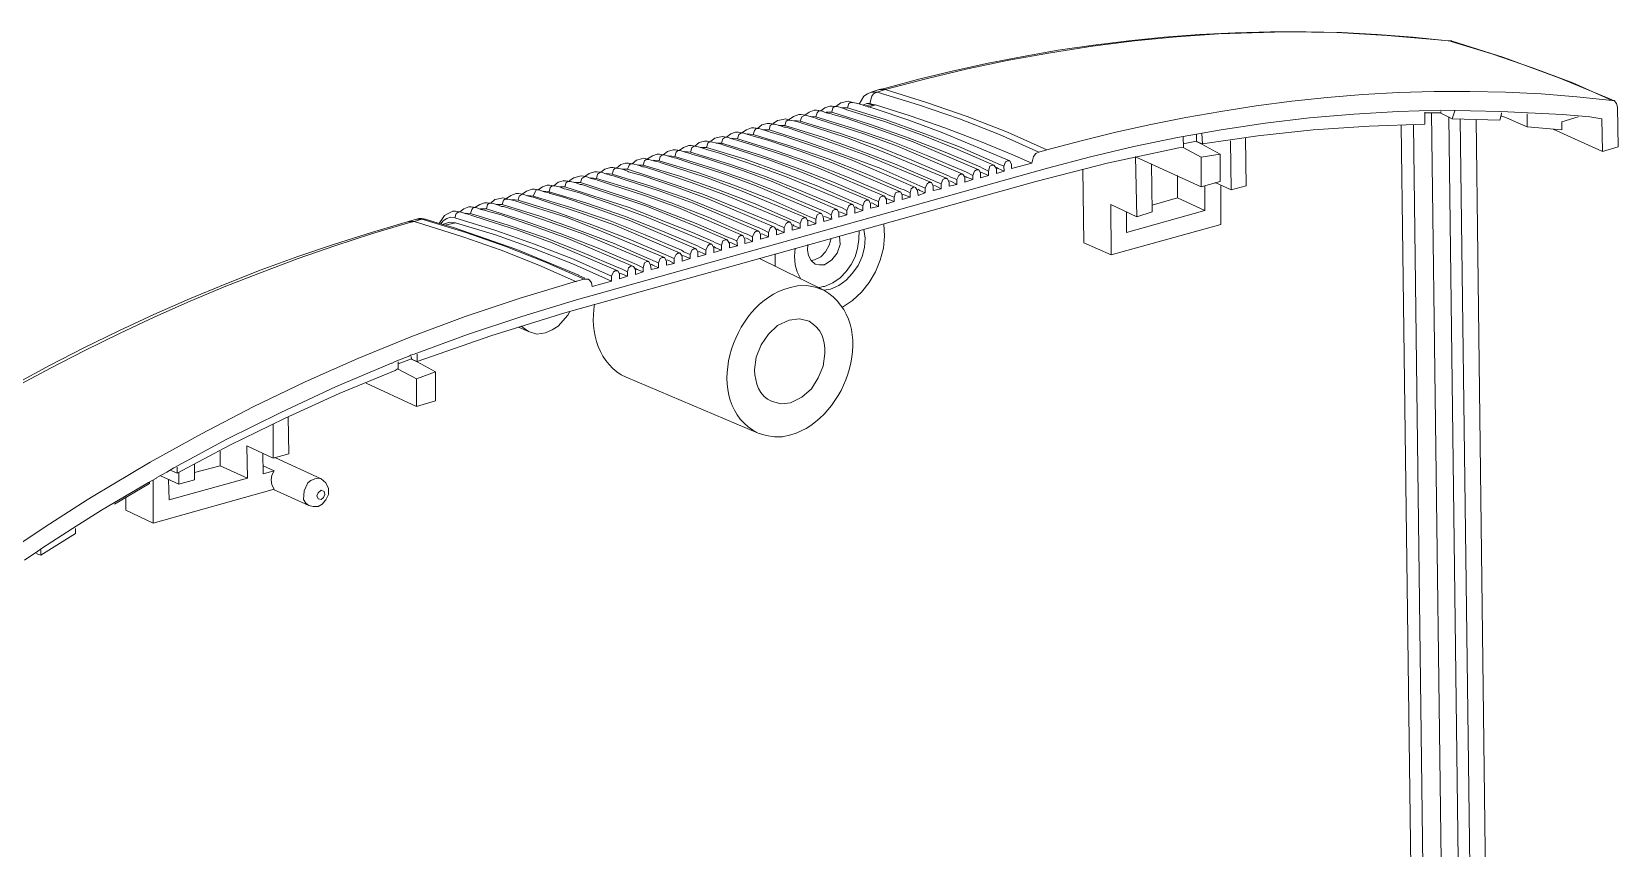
# Model space of a CAD drawing. Header units: millimetres. Extents: x 0 to 204, y 0 to 288.
# Drawn here: x 34.2 to 89.5, y 116.9 to 145.3 of the extents above; entities that cross this region are included whole.
import ezdxf

# ---------------------------------------------------------------- set-up
doc = ezdxf.new("R2010")
doc.units = ezdxf.units.MM

msp = doc.modelspace()

# ---------------------------------------------------------------- linework, layer by layer
at = {"color": 0, "lineweight": 0}
for points in [[(63.923333, 143.340667), (65.118578, 143.659674), (66.321384, 143.952257), (67.53102, 144.217912), (68.746754, 144.456133), (69.967853, 144.666419), (71.193587, 144.848265), (72.423224, 145.001166), (73.656031, 145.12462), (74.891278, 145.218122), (76.128232, 145.281168), (77.366161, 145.313256), (78.604335, 145.31388), (79.842021, 145.282537), (81.078487, 145.218723), (82.313002, 145.121934), (83.544833, 144.991667)], [(77.893333, 145.309167), (75.565, 145.245667)], [(79.671333, 145.288), (77.893333, 145.309167)], [(63.9445, 143.298333), (65.370989, 143.677994), (66.806862, 144.018529), (68.251152, 144.320038), (69.702892, 144.582621), (71.161114, 144.806376), (72.624851, 144.991402), (74.093135, 145.137799), (75.565, 145.245667)], [(83.185, 145.034), (81.428167, 145.182167), (79.671333, 145.288)], [(83.544833, 144.991667), (83.185, 145.034)], [(83.544833, 144.991667), (83.587167, 144.991667)], [(83.544833, 144.991667), (83.650667, 144.991667), (83.587167, 144.991667)], [(83.544833, 144.991667), (83.608333, 144.991667)], [(83.608333, 144.991667), (83.650667, 144.9705), (85.068833, 144.547167), (86.487, 144.060333), (87.884, 143.531167), (89.259833, 142.917333)], [(83.650667, 144.991667), (83.671833, 144.991667)], [(89.259833, 142.9385), (87.4395, 143.7005), (85.492167, 144.420167), (83.650667, 144.991667)], [(63.034333, 142.790333), (63.203667, 143.0655), (63.330667, 143.150167), (63.457667, 143.213667)], [(63.415333, 142.8115), (63.478833, 143.0655), (63.542333, 143.150167), (63.669333, 143.213667)], [(63.457667, 143.213667), (63.732833, 143.298333)], [(63.669333, 143.213667), (63.457667, 143.213667)], [(63.669333, 143.213667), (63.9445, 143.298333)], [(63.669333, 143.213667), (65.108667, 142.769167), (66.526833, 142.282333), (67.923833, 141.732), (69.299667, 141.118167)], [(63.923333, 143.340667), (63.732833, 143.298333)], [(63.732833, 143.298333), (63.9445, 143.298333)], [(63.9445, 143.298333), (65.383833, 142.853833), (66.802, 142.367), (68.199, 141.816667), (69.574833, 141.202833)], [(69.574833, 141.202833), (70.772334, 141.520593), (71.978015, 141.81423), (73.191061, 142.082895), (74.410656, 142.325742), (75.635985, 142.541921), (76.866233, 142.730585), (78.100584, 142.890886), (79.338223, 143.021976), (80.578334, 143.123007), (81.820101, 143.19313), (83.06271, 143.231499), (84.305345, 143.237264), (85.54719, 143.209578), (86.78743, 143.147593), (88.02525, 143.050461), (89.259833, 142.917333)], [(61.722, 142.5575), (61.552667, 142.578667), (61.468, 142.578667), (61.298667, 142.515167), (61.1505, 142.409333)], [(61.5315, 142.345833), (61.573833, 142.494), (61.637333, 142.5575), (61.722, 142.5575)], [(62.272333, 142.705667), (62.103, 142.726833), (62.018333, 142.726833), (61.849, 142.663333), (61.700833, 142.5575)], [(62.060667, 142.451667), (61.891333, 142.494), (61.722, 142.5575)], [(62.081833, 142.515167), (62.124167, 142.663333), (62.187667, 142.705667), (62.272333, 142.705667)], [(62.822667, 142.853833), (62.653333, 142.896167), (62.399333, 142.832667), (62.23, 142.705667)], [(62.441667, 142.663333), (62.272333, 142.705667)], [(62.632167, 142.663333), (62.4205, 142.663333)], [(62.611, 142.599833), (62.441667, 142.663333)], [(67.733333, 140.673667), (66.47562, 141.214194), (65.204843, 141.724724), (63.917727, 142.191267), (62.611, 142.599833)], [(62.632167, 142.663333), (62.6745, 142.8115), (62.738, 142.853833), (62.822667, 142.853833)], [(67.775667, 140.758333), (66.526833, 141.308667), (65.235667, 141.7955), (63.9445, 142.261167), (62.632167, 142.663333)], [(62.992, 142.8115), (62.822667, 142.853833)], [(63.5635, 142.642167), (62.992, 142.8115)], [(63.203667, 142.769167), (63.1825, 142.748)], [(63.415333, 142.8115), (63.3095, 142.8115), (63.203667, 142.769167)], [(63.394167, 142.769167), (63.246, 142.726833)], [(63.605833, 142.769167), (63.351833, 142.6845)], [(63.394167, 142.769167), (63.5635, 142.769167)], [(63.5635, 142.769167), (63.415333, 142.8115)], [(63.605833, 142.769167), (63.5635, 142.769167)], [(68.283667, 140.821833), (65.955333, 141.7955), (64.77, 142.24), (63.5635, 142.642167)], [(63.605833, 142.769167), (64.812333, 142.388167), (66.018833, 141.964833), (67.204167, 141.520333), (68.3895, 141.0335)], [(81.809167, 142.536333), (80.26196, 142.447872), (78.718519, 142.311305), (77.179899, 142.128172), (75.647153, 141.90001), (74.121336, 141.628358), (72.603502, 141.314752), (71.094705, 140.960731), (69.596, 140.567833)], [(83.269667, 142.578667), (81.809167, 142.536333)], [(85.386333, 142.536333), (83.269667, 142.578667)], [(83.290833, 142.472833), (83.290833, 142.536333)], [(83.693, 142.282333), (83.777667, 142.5575)], [(87.524167, 142.4305), (85.386333, 142.536333)], [(89.323333, 142.917333), (89.259833, 142.917333)], [(89.450333, 142.6845), (89.408, 142.8115), (89.323333, 142.917333)], [(89.4715, 141.308667), (89.450333, 142.6845)], [(60.092167, 142.091833), (59.922833, 142.113), (59.838167, 142.113), (59.647667, 142.070667), (59.4995, 141.943667)], [(59.901667, 141.901333), (59.944, 142.0495), (60.0075, 142.091833), (60.092167, 142.091833)], [(60.621333, 142.24), (60.473167, 142.282333), (60.3885, 142.261167), (60.198, 142.218833), (60.049833, 142.113)], [(60.2615, 142.0495), (60.092167, 142.091833)], [(60.452, 142.0495), (60.240333, 142.0495)], [(60.430833, 141.986), (60.2615, 142.0495)], [(60.494333, 141.986), (60.430833, 141.986)], [(60.452, 142.0495), (60.494333, 142.197667), (60.557833, 142.24), (60.621333, 142.24)], [(65.5955, 140.1445), (64.3255, 140.694833), (63.0555, 141.181667), (61.764333, 141.647333), (60.452, 142.0495)], [(60.938833, 141.837833), (60.494333, 141.986)], [(61.171667, 142.409333), (61.0235, 142.4305), (60.938833, 142.4305), (60.748333, 142.367), (60.600167, 142.261167)], [(60.811833, 142.197667), (60.621333, 142.24)], [(60.981167, 142.197667), (60.790667, 142.218833)], [(60.981167, 142.155333), (60.811833, 142.197667)], [(60.981167, 142.197667), (61.044667, 142.345833), (61.108167, 142.388167), (61.171667, 142.409333)], [(66.145833, 140.292667), (64.875833, 140.843), (63.605833, 141.351), (62.314667, 141.7955), (60.981167, 142.197667)], [(61.044667, 142.134167), (60.981167, 142.155333)], [(61.489167, 141.986), (61.044667, 142.134167)], [(61.362167, 142.345833), (61.171667, 142.409333)], [(61.5315, 142.345833), (61.341, 142.367)], [(61.5315, 142.3035), (61.362167, 142.345833)], [(66.1035, 140.208), (63.8175, 141.1605), (62.653333, 141.605), (61.489167, 141.986)], [(66.696167, 140.462), (65.426167, 140.991167), (64.156167, 141.499167), (62.843833, 141.943667), (61.5315, 142.345833)], [(61.573833, 142.282333), (61.5315, 142.3035)], [(62.0395, 142.134167), (61.573833, 142.282333)], [(62.081833, 142.515167), (61.891333, 142.515167)], [(66.653833, 140.356167), (64.367833, 141.329833), (63.203667, 141.753167), (62.0395, 142.134167)], [(62.124167, 142.4305), (62.060667, 142.451667)], [(67.2465, 140.610167), (65.9765, 141.139333), (64.685333, 141.647333), (63.394167, 142.091833), (62.081833, 142.515167)], [(62.589833, 142.3035), (62.124167, 142.4305)], [(67.204167, 140.504333), (64.918167, 141.478), (63.754, 141.901333), (62.589833, 142.3035)], [(82.7405, 142.091833), (80.793167, 142.028333), (78.845833, 141.901333), (76.919667, 141.689667), (74.9935, 141.4145)], [(82.3595, 107.293833), (81.915, 142.0495)], [(82.782833, 107.039833), (82.338333, 142.070667)], [(82.7405, 142.515167), (82.7405, 142.091833)], [(83.290833, 142.494), (82.7405, 142.494)], [(82.973333, 142.494), (83.417833, 107.463167)], [(83.290833, 142.472833), (83.693, 142.282333)], [(84.0105, 107.230333), (83.566, 142.345833)], [(85.344, 142.24), (83.693, 142.282333)], [(83.968167, 142.282333), (84.412667, 108.161667)], [(84.5185, 142.261167), (84.941833, 108.331)], [(85.4075, 142.494), (85.4075, 142.451667), (85.344, 142.24)], [(86.2965, 142.007167), (85.894333, 142.1765), (85.555667, 142.324667), (85.386333, 142.388167)], [(86.2965, 142.007167), (86.2965, 142.451667)], [(87.503, 141.901333), (86.2965, 142.007167)], [(88.0745, 142.345833), (87.503, 142.1765)], [(87.503, 142.1765), (87.503, 141.901333)], [(88.476667, 142.345833), (87.524167, 142.4305)], [(88.9, 142.282333), (88.476667, 142.345833)], [(88.9, 142.282333), (88.921167, 141.139333)], [(57.890833, 141.478), (57.742667, 141.499167), (57.658, 141.499167), (57.4675, 141.456833), (57.319333, 141.329833)], [(57.7215, 141.2875), (57.763833, 141.435667), (57.827333, 141.478), (57.890833, 141.478)], [(58.441167, 141.647333), (58.271833, 141.6685), (58.017833, 141.605), (57.869667, 141.499167)], [(58.081333, 141.435667), (57.890833, 141.478)], [(58.250667, 141.435667), (58.060167, 141.435667)], [(58.250667, 141.393333), (58.081333, 141.435667)], [(58.250667, 141.435667), (58.293, 141.583833), (58.3565, 141.626167), (58.441167, 141.647333)], [(63.415333, 139.530667), (62.145333, 140.081), (60.875333, 140.567833), (59.563, 141.0335), (58.250667, 141.435667)], [(58.9915, 141.7955), (58.822167, 141.816667), (58.7375, 141.816667), (58.568167, 141.753167), (58.42, 141.647333)], [(58.6105, 141.583833), (58.441167, 141.647333)], [(58.801, 141.583833), (58.6105, 141.605)], [(58.779833, 141.5415), (58.6105, 141.583833)], [(58.843333, 141.520333), (58.779833, 141.5415)], [(58.801, 141.583833), (58.843333, 141.732), (58.906833, 141.774333), (58.9915, 141.7955)], [(63.965667, 139.678833), (62.695667, 140.229167), (61.4045, 140.737167), (60.113333, 141.181667), (58.801, 141.583833)], [(59.309, 141.372167), (58.843333, 141.520333)], [(59.541833, 141.943667), (59.3725, 141.964833), (59.287833, 141.964833), (59.1185, 141.901333), (58.949167, 141.7955)], [(59.160833, 141.732), (58.9915, 141.7955)], [(59.351333, 141.732), (59.139667, 141.753167)], [(59.330167, 141.689667), (59.160833, 141.732)], [(59.393667, 141.6685), (59.330167, 141.689667)], [(59.351333, 141.732), (59.393667, 141.880167), (59.457167, 141.943667), (59.541833, 141.943667)], [(64.494833, 139.848167), (63.246, 140.377333), (61.954833, 140.885333), (60.663667, 141.329833), (59.351333, 141.732)], [(59.859333, 141.5415), (59.393667, 141.6685)], [(59.711167, 141.901333), (59.541833, 141.943667)], [(59.901667, 141.901333), (59.69, 141.901333)], [(59.8805, 141.837833), (59.711167, 141.901333)], [(64.473667, 139.742333), (62.187667, 140.716), (61.0235, 141.139333), (59.859333, 141.5415)], [(59.944, 141.816667), (59.8805, 141.837833)], [(65.045167, 139.996333), (63.796333, 140.546667), (62.505167, 141.0335), (61.214, 141.478), (59.901667, 141.901333)], [(60.3885, 141.689667), (59.944, 141.816667)], [(65.002833, 139.8905), (62.738, 140.864167), (61.573833, 141.2875), (60.3885, 141.689667)], [(65.553167, 140.059833), (63.267167, 141.012333), (62.124167, 141.435667), (60.938833, 141.837833)], [(74.316167, 141.6685), (74.337333, 141.2875)], [(74.781833, 141.499167), (74.316167, 141.4145)], [(74.781833, 141.499167), (74.781833, 141.732)], [(74.803, 141.478), (74.781833, 141.499167)], [(74.9935, 141.4145), (74.803, 141.478)], [(75.607333, 141.054667), (74.972333, 141.393333), (74.803, 141.478)], [(74.9935, 141.4145), (74.972333, 141.774333)], [(75.967167, 141.520333), (75.988333, 139.805833)], [(76.5175, 139.954), (76.496333, 141.605)], [(88.921167, 141.139333), (87.206667, 141.9225)], [(55.456667, 140.885333), (55.287333, 140.843)], [(55.710667, 140.864167), (55.541333, 140.9065), (55.456667, 140.885333)], [(56.261, 141.0335), (56.091667, 141.054667), (56.007, 141.054667), (55.837667, 140.991167), (55.668333, 140.885333)], [(56.0705, 140.821833), (56.112833, 140.97), (56.176333, 141.012333), (56.261, 141.0335)], [(56.811333, 141.181667), (56.642, 141.202833), (56.557333, 141.202833), (56.366833, 141.139333), (56.218667, 141.0335)], [(56.430333, 140.97), (56.261, 141.0335)], [(56.620833, 140.97), (56.409167, 140.991167)], [(56.599667, 140.927667), (56.430333, 140.97)], [(56.663167, 140.9065), (56.599667, 140.927667)], [(56.620833, 140.97), (56.663167, 141.118167), (56.726667, 141.181667), (56.811333, 141.181667)], [(61.764333, 139.086167), (60.5155, 139.615333), (59.224333, 140.123333), (57.933167, 140.567833), (56.620833, 140.97)], [(57.107667, 140.758333), (56.663167, 140.9065)], [(57.3405, 141.329833), (57.192333, 141.351), (57.107667, 141.351), (56.917167, 141.2875), (56.769, 141.181667)], [(56.980667, 141.118167), (56.811333, 141.181667)], [(57.171167, 141.118167), (56.9595, 141.139333)], [(57.15, 141.075833), (56.980667, 141.118167)], [(57.2135, 141.054667), (57.15, 141.075833)], [(57.171167, 141.118167), (57.2135, 141.266333), (57.277, 141.329833), (57.3405, 141.329833)], [(62.314667, 139.234333), (61.044667, 139.7635), (59.774667, 140.2715), (58.4835, 140.716), (57.171167, 141.118167)], [(57.658, 140.927667), (57.2135, 141.054667)], [(57.531, 141.2875), (57.3405, 141.329833)], [(57.7215, 141.2875), (57.509833, 141.2875)], [(57.700333, 141.224), (57.531, 141.2875)], [(62.272333, 139.1285), (60.0075, 140.102167), (58.843333, 140.5255), (57.658, 140.927667)], [(57.763833, 141.202833), (57.700333, 141.224)], [(62.865, 139.3825), (61.595, 139.932833), (60.325, 140.419667), (59.033833, 140.885333), (57.7215, 141.2875)], [(58.208333, 141.075833), (57.763833, 141.202833)], [(62.822667, 139.297833), (60.536667, 140.250333), (59.393667, 140.673667), (58.208333, 141.075833)], [(58.293, 141.372167), (58.250667, 141.393333)], [(58.758667, 141.224), (58.293, 141.372167)], [(63.373, 139.446), (61.087, 140.3985), (59.922833, 140.843), (58.758667, 141.224)], [(63.923333, 139.594167), (61.637333, 140.567833), (60.473167, 140.991167), (59.309, 141.372167)], [(69.045667, 140.737167), (68.3895, 141.0335)], [(69.299667, 141.118167), (69.193833, 141.075833), (69.109167, 140.97), (69.045667, 140.737167)], [(74.168, 141.266333), (71.670333, 140.737167), (69.193833, 140.102167)], [(69.299667, 141.118167), (69.574833, 141.202833)], [(72.665167, 140.97), (72.7075, 138.8745)], [(72.686333, 140.948833), (74.951167, 139.911667)], [(74.337333, 141.2875), (74.168, 141.266333)], [(74.316167, 141.2875), (74.951167, 140.948833)], [(75.607333, 141.054667), (74.951167, 140.948833)], [(74.951167, 140.948833), (74.951167, 139.911667)], [(75.607333, 140.102167), (75.607333, 141.054667)], [(89.4715, 141.308667), (88.921167, 141.139333)], [(53.191833, 135.974667), (69.596, 140.567833)], [(54.059667, 140.419667), (53.9115, 140.440833), (53.826833, 140.440833), (53.636333, 140.377333), (53.488167, 140.2715)], [(53.890333, 140.208), (53.932667, 140.356167), (53.996167, 140.3985), (54.059667, 140.419667)], [(54.61, 140.567833), (54.461833, 140.589), (54.377167, 140.589), (54.186667, 140.5255), (54.0385, 140.419667)], [(54.250167, 140.356167), (54.059667, 140.419667)], [(54.440667, 140.356167), (54.229, 140.377333)], [(54.4195, 140.313833), (54.250167, 140.356167)], [(54.440667, 140.356167), (54.483, 140.504333), (54.5465, 140.567833), (54.61, 140.567833)], [(59.584167, 138.472333), (58.314167, 139.0015), (57.044167, 139.5095), (55.753, 139.954), (54.440667, 140.356167)], [(55.160333, 140.716), (55.012167, 140.737167), (54.906333, 140.737167), (54.737, 140.694833), (54.588833, 140.567833)], [(54.8005, 140.5255), (54.61, 140.567833)], [(54.969833, 140.5255), (54.779333, 140.5255)], [(54.969833, 140.462), (54.8005, 140.5255)], [(54.969833, 140.5255), (55.033333, 140.673667), (55.075667, 140.716), (55.160333, 140.716)], [(60.1345, 138.6205), (58.8645, 139.149667), (57.5945, 139.657667), (56.282167, 140.102167), (54.969833, 140.5255)], [(55.012167, 140.440833), (54.969833, 140.462)], [(55.477833, 140.313833), (55.012167, 140.440833)], [(55.287333, 140.843), (55.139167, 140.716)], [(55.350833, 140.673667), (55.160333, 140.716)], [(55.520167, 140.673667), (55.329667, 140.673667)], [(55.499, 140.610167), (55.350833, 140.673667)], [(55.5625, 140.610167), (55.499, 140.610167)], [(55.520167, 140.673667), (55.5625, 140.821833), (55.626, 140.864167), (55.710667, 140.864167)], [(60.684833, 138.768667), (59.414833, 139.319), (58.144833, 139.805833), (56.8325, 140.2715), (55.520167, 140.673667)], [(56.028167, 140.462), (55.5625, 140.610167)], [(55.88, 140.821833), (55.710667, 140.864167)], [(56.0705, 140.821833), (55.88, 140.843)], [(56.049333, 140.7795), (55.88, 140.821833)], [(60.6425, 138.684), (58.3565, 139.6365), (57.192333, 140.059833), (56.028167, 140.462)], [(56.112833, 140.758333), (56.049333, 140.7795)], [(61.214, 138.916833), (59.965167, 139.467167), (58.674, 139.975167), (57.382833, 140.419667), (56.0705, 140.821833)], [(56.5785, 140.610167), (56.112833, 140.758333)], [(61.192833, 138.832167), (58.906833, 139.784667), (57.742667, 140.229167), (56.5785, 140.610167)], [(61.722, 138.980333), (59.457167, 139.954), (58.293, 140.377333), (57.107667, 140.758333)], [(66.653833, 140.356167), (66.569167, 140.356167), (66.505667, 140.313833), (66.442167, 140.165667)], [(66.717333, 140.250333), (66.653833, 140.356167)], [(66.780833, 140.419667), (66.696167, 140.462)], [(66.9925, 140.313833), (66.780833, 140.419667)], [(67.204167, 140.504333), (67.1195, 140.504333), (67.056, 140.462), (66.9925, 140.313833)], [(67.267667, 140.3985), (67.204167, 140.504333)], [(67.331167, 140.567833), (67.2465, 140.610167)], [(67.331167, 140.3985), (67.267667, 140.419667)], [(67.267667, 140.3985), (67.267667, 140.229167)], [(67.542833, 140.462), (67.331167, 140.567833)], [(67.542833, 140.313833), (67.331167, 140.3985)], [(67.733333, 140.673667), (67.669833, 140.673667), (67.585167, 140.631333), (67.542833, 140.462)], [(67.542833, 140.462), (67.542833, 140.313833)], [(67.818, 140.546667), (67.733333, 140.673667)], [(67.8815, 140.716), (67.775667, 140.758333)], [(67.8815, 140.546667), (67.818, 140.589)], [(67.818, 140.546667), (67.818, 140.377333)], [(68.093167, 140.462), (67.818, 140.377333)], [(68.072, 140.631333), (67.8815, 140.716)], [(68.093167, 140.462), (67.8815, 140.546667)], [(68.283667, 140.821833), (68.199, 140.821833), (68.1355, 140.7795), (68.072, 140.631333)], [(68.072, 140.631333), (68.093167, 140.462)], [(68.347167, 140.694833), (68.283667, 140.821833)], [(69.045667, 140.737167), (68.347167, 140.546667)], [(68.347167, 140.694833), (68.347167, 140.546667)], [(70.823667, 140.5255), (70.866, 137.964333)], [(73.236667, 139.043833), (73.2155, 140.716)], [(51.8795, 139.805833), (51.731333, 139.827), (51.646667, 139.827), (51.456167, 139.7635), (51.308, 139.657667)], [(51.689, 139.594167), (51.7525, 139.742333), (51.794833, 139.805833), (51.8795, 139.805833)], [(52.429833, 139.954), (52.2605, 139.975167), (52.175833, 139.975167), (52.0065, 139.911667), (51.858333, 139.805833)], [(52.07, 139.742333), (51.8795, 139.805833)], [(52.239333, 139.742333), (52.281667, 139.8905), (52.345167, 139.954), (52.429833, 139.954)], [(52.980167, 140.102167), (52.810833, 140.123333), (52.726167, 140.123333), (52.556833, 140.081), (52.408667, 139.954)], [(52.599167, 139.911667), (52.429833, 139.954)], [(52.7685, 139.848167), (52.599167, 139.911667)], [(52.789667, 139.911667), (52.599167, 139.911667)], [(52.832, 139.827), (52.7685, 139.848167)], [(69.193833, 140.102167), (52.789667, 135.530167)], [(52.789667, 139.911667), (52.832, 140.059833), (52.8955, 140.102167), (52.980167, 140.102167)], [(57.234667, 138.324167), (55.033333, 139.192), (52.789667, 139.911667)], [(53.297667, 139.7), (52.832, 139.827)], [(53.5305, 140.2715), (53.361167, 140.292667), (53.107167, 140.229167), (52.937833, 140.123333)], [(53.1495, 140.059833), (52.980167, 140.102167)], [(53.34, 140.059833), (53.128333, 140.059833)], [(53.318833, 139.996333), (53.1495, 140.059833)], [(53.382333, 139.996333), (53.318833, 139.996333)], [(53.34, 140.059833), (53.382333, 140.208), (53.445833, 140.250333), (53.5305, 140.2715)], [(57.361667, 138.641667), (55.372, 139.403667), (53.34, 140.059833)], [(53.826833, 139.848167), (53.382333, 139.996333)], [(53.699833, 140.208), (53.5305, 140.2715)], [(53.890333, 140.208), (53.678667, 140.229167)], [(53.869167, 140.165667), (53.699833, 140.208)], [(57.319333, 138.557), (55.604833, 139.2555), (53.826833, 139.848167)], [(53.932667, 140.1445), (53.869167, 140.165667)], [(59.033833, 138.303), (57.785, 138.853333), (56.493833, 139.361333), (55.202667, 139.805833), (53.890333, 140.208)], [(54.377167, 139.996333), (53.932667, 140.1445)], [(58.9915, 138.218333), (56.726667, 139.192), (55.5625, 139.615333), (54.377167, 139.996333)], [(54.483, 140.292667), (54.4195, 140.313833)], [(54.9275, 140.1445), (54.483, 140.292667)], [(59.541833, 138.3665), (57.255833, 139.340167), (56.112833, 139.7635), (54.9275, 140.1445)], [(60.092167, 138.514667), (57.806167, 139.488333), (56.642, 139.911667), (55.477833, 140.313833)], [(64.600667, 139.805833), (64.494833, 139.848167)], [(64.812333, 139.7), (64.600667, 139.805833)], [(65.002833, 139.8905), (64.939333, 139.911667), (64.854667, 139.848167), (64.812333, 139.7)], [(65.066333, 139.784667), (65.002833, 139.8905)], [(65.151, 139.954), (65.045167, 139.996333)], [(65.066333, 139.784667), (65.0875, 139.615333)], [(65.151, 139.784667), (65.0875, 139.827)], [(65.3415, 139.869333), (65.151, 139.954)], [(65.3415, 139.7), (65.151, 139.784667)], [(65.553167, 140.059833), (65.4685, 140.059833), (65.405, 140.0175), (65.3415, 139.869333)], [(65.3415, 139.869333), (65.3415, 139.7)], [(65.616667, 139.932833), (65.553167, 140.059833)], [(65.701333, 140.102167), (65.5955, 140.1445)], [(65.616667, 139.932833), (65.616667, 139.784667)], [(65.891833, 139.848167), (65.616667, 139.784667)], [(65.701333, 139.954), (65.637833, 139.975167)], [(65.891833, 140.0175), (65.701333, 140.102167)], [(65.891833, 139.848167), (65.701333, 139.954)], [(66.1035, 140.208), (66.018833, 140.208), (65.955333, 140.165667), (65.891833, 140.0175)], [(65.891833, 140.0175), (65.891833, 139.848167)], [(66.167, 140.081), (66.1035, 140.208)], [(66.2305, 140.250333), (66.145833, 140.292667)], [(66.167, 140.081), (66.167, 139.932833)], [(66.442167, 139.996333), (66.167, 139.932833)], [(66.251667, 140.102167), (66.188167, 140.123333)], [(66.442167, 140.165667), (66.2305, 140.250333)], [(66.442167, 139.996333), (66.251667, 140.102167)], [(66.442167, 140.165667), (66.442167, 139.996333)], [(66.717333, 140.250333), (66.717333, 140.081)], [(66.9925, 140.165667), (66.717333, 140.081)], [(66.780833, 140.250333), (66.7385, 140.2715)], [(66.9925, 140.165667), (66.780833, 140.250333)], [(66.9925, 140.313833), (66.9925, 140.165667)], [(67.542833, 140.313833), (67.267667, 140.229167)], [(74.125667, 140.313833), (74.125667, 139.530667)], [(74.951167, 139.911667), (75.607333, 140.102167)], [(75.078167, 139.086167), (75.078167, 139.954)], [(75.988333, 139.805833), (75.438, 140.059833)], [(75.6285, 138.599333), (75.6285, 139.954)], [(76.5175, 139.954), (75.988333, 139.805833)], [(50.249667, 139.340167), (50.080333, 139.361333), (49.995667, 139.361333), (49.826333, 139.297833), (49.657, 139.192)], [(50.059167, 139.149667), (50.1015, 139.297833), (50.165, 139.340167), (50.249667, 139.340167)], [(50.8, 139.488333), (50.630667, 139.530667), (50.546, 139.5095), (50.3555, 139.467167), (50.207333, 139.340167)], [(50.419, 139.297833), (50.249667, 139.340167)], [(50.6095, 139.297833), (50.397833, 139.297833)], [(50.588333, 139.234333), (50.419, 139.297833)], [(50.651833, 139.234333), (50.588333, 139.234333)], [(50.6095, 139.297833), (50.651833, 139.446), (50.715333, 139.488333), (50.8, 139.488333)], [(55.753, 137.392833), (54.504167, 137.943167), (53.213, 138.43), (51.921833, 138.895667), (50.6095, 139.297833)], [(51.096333, 139.086167), (50.651833, 139.234333)], [(51.329167, 139.657667), (51.181, 139.678833), (51.096333, 139.678833), (50.905833, 139.615333), (50.757667, 139.5095)], [(50.969333, 139.446), (50.8, 139.488333)], [(51.159833, 139.446), (50.948167, 139.467167)], [(51.138667, 139.403667), (50.969333, 139.446)], [(51.202167, 139.3825), (51.138667, 139.403667)], [(51.159833, 139.446), (51.202167, 139.594167), (51.265667, 139.6365), (51.329167, 139.657667)], [(56.303333, 137.541), (55.033333, 138.091333), (53.763333, 138.578167), (52.472167, 139.043833), (51.159833, 139.446)], [(51.646667, 139.234333), (51.202167, 139.3825)], [(51.519667, 139.594167), (51.329167, 139.657667)], [(51.689, 139.594167), (51.4985, 139.615333)], [(51.689, 139.551833), (51.519667, 139.594167)], [(56.261, 137.456333), (53.975, 138.408833), (52.832, 138.853333), (51.646667, 139.234333)], [(56.853667, 137.710333), (55.583667, 138.2395), (54.313667, 138.7475), (53.001333, 139.192), (51.689, 139.594167)], [(51.7525, 139.530667), (51.689, 139.551833)], [(52.197, 139.3825), (51.7525, 139.530667)], [(52.239333, 139.742333), (52.048833, 139.7635)], [(52.239333, 139.7), (52.07, 139.742333)], [(56.811333, 137.6045), (54.525333, 138.578167), (53.361167, 139.0015), (52.197, 139.3825)], [(57.404, 137.8585), (56.134, 138.387667), (54.864, 138.895667), (53.551667, 139.340167), (52.239333, 139.742333)], [(52.281667, 139.678833), (52.239333, 139.7)], [(52.747333, 139.551833), (52.281667, 139.678833)], [(57.361667, 137.752667), (55.075667, 138.726333), (53.9115, 139.149667), (52.747333, 139.551833)], [(57.912, 137.922), (55.626, 138.8745), (54.461833, 139.297833), (53.297667, 139.7)], [(62.4205, 139.192), (62.314667, 139.234333)], [(62.822667, 139.297833), (62.738, 139.297833), (62.6745, 139.2555), (62.611, 139.086167)], [(62.886167, 139.170833), (62.822667, 139.297833)], [(62.970833, 139.340167), (62.865, 139.3825)], [(63.161333, 139.2555), (62.970833, 139.340167)], [(63.373, 139.446), (63.288333, 139.446), (63.224833, 139.403667), (63.161333, 139.2555)], [(63.161333, 139.2555), (63.161333, 139.086167)], [(63.4365, 139.319), (63.373, 139.446)], [(63.5, 139.488333), (63.415333, 139.530667)], [(63.4365, 139.319), (63.4365, 139.170833)], [(63.711667, 139.234333), (63.4365, 139.170833)], [(63.5, 139.340167), (63.457667, 139.361333)], [(63.711667, 139.403667), (63.5, 139.488333)], [(63.711667, 139.234333), (63.5, 139.340167)], [(63.923333, 139.594167), (63.838667, 139.594167), (63.775167, 139.551833), (63.711667, 139.403667)], [(63.711667, 139.403667), (63.711667, 139.234333)], [(63.986833, 139.467167), (63.923333, 139.594167)], [(64.050333, 139.6365), (63.965667, 139.678833)], [(64.050333, 139.488333), (63.986833, 139.5095)], [(63.986833, 139.467167), (63.986833, 139.319)], [(64.262, 139.403667), (63.986833, 139.319)], [(64.262, 139.551833), (64.050333, 139.6365)], [(64.262, 139.403667), (64.050333, 139.488333)], [(64.473667, 139.742333), (64.389, 139.742333), (64.304333, 139.7), (64.262, 139.551833)], [(64.262, 139.551833), (64.262, 139.403667)], [(64.537167, 139.6365), (64.473667, 139.742333)], [(64.600667, 139.6365), (64.537167, 139.657667)], [(64.537167, 139.6365), (64.537167, 139.467167)], [(64.812333, 139.551833), (64.537167, 139.467167)], [(64.812333, 139.551833), (64.600667, 139.6365)], [(64.812333, 139.7), (64.812333, 139.551833)], [(65.3415, 139.7), (65.0875, 139.615333)], [(72.7075, 138.8745), (71.797333, 139.297833)], [(71.8185, 137.541), (71.797333, 139.297833)], [(74.125667, 139.530667), (73.236667, 139.276667)], [(74.125667, 139.530667), (75.078167, 139.086167)], [(47.349833, 138.705167), (46.052551, 138.327559), (44.764792, 137.920549), (43.486846, 137.484821), (42.219, 137.021061), (40.961544, 136.529953), (39.714764, 136.012184), (38.478951, 135.468438), (37.254392, 134.8994), (36.041375, 134.305756), (34.840189, 133.688191), (33.651122, 133.047391), (32.474462, 132.384039), (31.310499, 131.698823), (30.159519, 130.992426), (29.021813, 130.265535), (27.897667, 129.518833)], [(47.349833, 138.705167), (47.625, 138.789833)], [(47.540333, 138.705167), (47.349833, 138.662833)], [(47.349833, 138.705167), (47.540333, 138.705167)], [(47.540333, 138.705167), (47.8155, 138.789833)], [(47.879, 138.599333), (47.540333, 138.705167)], [(47.921333, 138.789833), (47.8155, 138.811), (47.709667, 138.811), (47.625, 138.789833), (47.646167, 138.789833)], [(47.646167, 138.789833), (47.8155, 138.789833)], [(47.921333, 138.7475), (47.8155, 138.789833)], [(47.921333, 138.789833), (47.8155, 138.789833)], [(47.921333, 138.789833), (47.9425, 138.789833)], [(48.344667, 138.662833), (47.921333, 138.789833)], [(53.467, 136.694333), (52.112333, 137.287), (50.7365, 137.837333), (49.3395, 138.324167), (47.921333, 138.7475)], [(49.149, 139.043833), (48.979667, 139.065), (48.895, 139.065), (48.746833, 139.0015), (48.598667, 138.916833), (48.408167, 138.641667)], [(48.9585, 138.832167), (48.810333, 138.853333), (48.683333, 138.811), (48.556333, 138.726333), (48.471667, 138.6205)], [(48.789167, 138.684), (48.514, 138.599333)], [(48.979667, 138.662833), (48.789167, 138.684)], [(48.9585, 138.832167), (49.000833, 138.980333), (49.064333, 139.022667), (49.149, 139.043833)], [(54.4195, 136.800167), (53.086, 137.392833), (51.731333, 137.922), (50.3555, 138.408833), (48.9585, 138.832167)], [(49.699333, 139.192), (49.53, 139.213167), (49.445333, 139.213167), (49.276, 139.149667), (49.127833, 139.043833)], [(49.318333, 138.980333), (49.149, 139.043833)], [(49.508833, 138.980333), (49.318333, 139.0015)], [(49.487667, 138.938), (49.318333, 138.980333)], [(49.551167, 138.916833), (49.487667, 138.938)], [(49.508833, 138.980333), (49.551167, 139.1285), (49.614667, 139.192), (49.699333, 139.192)], [(54.6735, 137.0965), (53.4035, 137.625667), (52.112333, 138.133667), (50.821167, 138.578167), (49.508833, 138.980333)], [(50.016833, 138.768667), (49.551167, 138.916833)], [(49.868667, 139.1285), (49.699333, 139.192)], [(50.059167, 139.149667), (49.8475, 139.149667)], [(50.038, 139.086167), (49.868667, 139.1285)], [(54.631167, 136.990667), (52.345167, 137.964333), (51.181, 138.387667), (50.016833, 138.768667)], [(50.1015, 139.065), (50.038, 139.086167)], [(55.202667, 137.244667), (53.953833, 137.773833), (52.662667, 138.281833), (51.3715, 138.726333), (50.059167, 139.149667)], [(50.567167, 138.938), (50.1015, 139.065)], [(55.1815, 137.138833), (52.8955, 138.1125), (51.731333, 138.535833), (50.567167, 138.938)], [(55.710667, 137.308167), (53.445833, 138.260667), (52.281667, 138.684), (51.096333, 139.086167)], [(60.6425, 138.684), (60.557833, 138.684), (60.494333, 138.641667), (60.430833, 138.4935)], [(60.706, 138.557), (60.6425, 138.684)], [(60.7695, 138.726333), (60.684833, 138.768667)], [(60.981167, 138.641667), (60.7695, 138.726333)], [(61.192833, 138.832167), (61.108167, 138.832167), (61.044667, 138.789833), (60.981167, 138.641667)], [(61.256333, 138.705167), (61.192833, 138.832167)], [(61.319833, 138.8745), (61.214, 138.916833)], [(61.319833, 138.726333), (61.256333, 138.7475)], [(61.256333, 138.705167), (61.256333, 138.557)], [(61.5315, 138.789833), (61.319833, 138.8745)], [(61.5315, 138.6205), (61.319833, 138.726333)], [(61.722, 138.980333), (61.6585, 138.980333), (61.573833, 138.938), (61.5315, 138.789833)], [(61.5315, 138.789833), (61.5315, 138.6205)], [(61.7855, 138.8745), (61.722, 138.980333)], [(61.870167, 139.043833), (61.764333, 139.086167)], [(61.7855, 138.8745), (61.806667, 138.705167)], [(61.870167, 138.8745), (61.806667, 138.895667)], [(62.081833, 138.789833), (61.806667, 138.705167)], [(62.060667, 138.938), (61.870167, 139.043833)], [(62.081833, 138.789833), (61.870167, 138.8745)], [(62.272333, 139.1285), (62.187667, 139.1285), (62.124167, 139.086167), (62.060667, 138.938)], [(62.060667, 138.938), (62.081833, 138.789833)], [(62.335833, 139.022667), (62.272333, 139.1285)], [(62.335833, 139.022667), (62.335833, 138.853333)], [(62.611, 138.938), (62.335833, 138.853333)], [(62.4205, 139.022667), (62.357, 139.043833)], [(62.611, 139.086167), (62.4205, 139.192)], [(62.611, 138.938), (62.4205, 139.022667)], [(62.611, 139.086167), (62.611, 138.938)], [(62.886167, 139.170833), (62.886167, 139.0015)], [(63.161333, 139.086167), (62.886167, 139.0015)], [(62.970833, 139.170833), (62.907333, 139.213167)], [(63.161333, 139.086167), (62.970833, 139.170833)], [(75.078167, 139.086167), (72.347667, 138.324167)], [(72.368833, 139.043833), (72.347667, 139.022667)], [(72.347667, 138.324167), (72.347667, 139.043833)], [(73.236667, 139.043833), (72.7075, 138.8745)], [(27.961167, 129.413), (29.076057, 130.164627), (30.20669, 130.89521), (31.352459, 131.604301), (32.512761, 132.291452), (33.68699, 132.956214), (34.874543, 133.59814), (36.074815, 134.216781), (37.2872, 134.811691), (38.511095, 135.382419), (39.745894, 135.92852), (40.990994, 136.449543), (42.245789, 136.945043), (43.509675, 137.414569), (44.782048, 137.857675), (46.062302, 138.273913), (47.349833, 138.662833)], [(47.879, 138.599333), (49.233667, 138.176), (50.567167, 137.710333), (51.8795, 137.181167), (53.191833, 136.609667)], [(48.916167, 138.4935), (48.344667, 138.662833)], [(48.979667, 138.662833), (48.619833, 138.578167)], [(48.916167, 138.4935), (51.1175, 137.7315), (53.2765, 136.8425), (53.2765, 136.821333)], [(54.4195, 136.630833), (53.086, 137.2235), (51.731333, 137.752667), (50.376667, 138.2395), (48.979667, 138.662833)], [(57.954333, 138.006667), (57.234667, 138.324167)], [(58.441167, 138.070167), (57.319333, 138.557)], [(58.4835, 138.154833), (57.361667, 138.641667)], [(58.589333, 138.1125), (58.4835, 138.154833)], [(58.779833, 138.027833), (58.589333, 138.1125)], [(58.9915, 138.218333), (58.906833, 138.218333), (58.843333, 138.176), (58.779833, 138.027833)], [(59.055, 138.091333), (58.9915, 138.218333)], [(59.139667, 138.260667), (59.033833, 138.303)], [(59.139667, 138.1125), (59.076167, 138.133667)], [(59.330167, 138.176), (59.139667, 138.260667)], [(59.330167, 138.006667), (59.139667, 138.1125)], [(59.541833, 138.3665), (59.457167, 138.3665), (59.393667, 138.324167), (59.330167, 138.176)], [(59.330167, 138.176), (59.330167, 138.006667)], [(59.605333, 138.260667), (59.541833, 138.3665)], [(59.69, 138.43), (59.584167, 138.472333)], [(59.605333, 138.260667), (59.605333, 138.091333)], [(59.8805, 138.176), (59.605333, 138.091333)], [(59.69, 138.260667), (59.6265, 138.281833)], [(59.8805, 138.324167), (59.69, 138.43)], [(59.8805, 138.176), (59.69, 138.260667)], [(60.092167, 138.514667), (60.0075, 138.535833), (59.944, 138.472333), (59.8805, 138.324167)], [(59.8805, 138.324167), (59.8805, 138.176)], [(60.155667, 138.408833), (60.092167, 138.514667)], [(60.219167, 138.578167), (60.1345, 138.6205)], [(60.155667, 138.408833), (60.155667, 138.2395)], [(60.430833, 138.324167), (60.155667, 138.2395)], [(60.240333, 138.408833), (60.176833, 138.451167)], [(60.430833, 138.4935), (60.219167, 138.578167)], [(60.430833, 138.324167), (60.240333, 138.408833)], [(60.430833, 138.4935), (60.430833, 138.324167)], [(60.706, 138.557), (60.706, 138.408833)], [(60.981167, 138.472333), (60.706, 138.408833)], [(60.7695, 138.557), (60.727167, 138.599333)], [(60.981167, 138.472333), (60.7695, 138.557)], [(60.981167, 138.641667), (60.981167, 138.472333)], [(61.5315, 138.6205), (61.256333, 138.557)], [(62.060667, 138.1125), (61.997167, 137.879667), (61.870167, 137.646833), (61.700833, 137.4775), (61.489167, 137.371667)], [(61.827833, 136.440333), (62.120475, 136.572625), (62.374628, 136.748374), (62.589275, 136.961728), (62.7634, 137.206831), (62.895985, 137.477831), (62.986014, 137.768872), (63.032469, 138.074102), (63.034333, 138.387667)], [(62.357, 138.197167), (62.378167, 137.900833), (62.272333, 137.6045), (62.081833, 137.371667), (61.827833, 137.202333)], [(62.0395, 136.355667), (62.325273, 136.478396), (62.585187, 136.664799), (62.812135, 136.902548), (62.999011, 137.179315), (63.138709, 137.482771), (63.224122, 137.800589), (63.248144, 138.120442), (63.203667, 138.43)], [(62.462833, 135.720667), (62.811637, 135.953732), (63.122109, 136.243814), (63.389288, 136.580893), (63.608215, 136.954948), (63.773926, 137.355957), (63.881463, 137.773899), (63.925863, 138.198754), (63.902167, 138.6205)], [(71.8185, 137.541), (75.6285, 138.599333)], [(56.811333, 137.6045), (56.726667, 137.6045), (56.663167, 137.562167), (56.599667, 137.414)], [(56.874833, 137.498667), (56.811333, 137.6045)], [(56.938333, 137.646833), (56.853667, 137.710333)], [(57.15, 137.562167), (56.938333, 137.646833)], [(57.361667, 137.752667), (57.277, 137.752667), (57.2135, 137.710333), (57.15, 137.562167)], [(57.15, 137.562167), (57.15, 137.414)], [(57.425167, 137.646833), (57.361667, 137.752667)], [(57.488667, 137.816167), (57.404, 137.8585)], [(57.425167, 137.646833), (57.425167, 137.4775)], [(57.700333, 137.562167), (57.425167, 137.4775)], [(57.488667, 137.646833), (57.446333, 137.668)], [(57.700333, 137.710333), (57.488667, 137.816167)], [(57.700333, 137.562167), (57.488667, 137.646833)], [(57.912, 137.922), (57.827333, 137.922), (57.763833, 137.8585), (57.700333, 137.710333)], [(57.700333, 137.710333), (57.700333, 137.562167)], [(57.9755, 137.795), (57.912, 137.922)], [(58.039, 137.964333), (57.954333, 138.006667)], [(58.039, 137.795), (57.9755, 137.837333)], [(57.9755, 137.795), (57.9755, 137.625667)], [(58.250667, 137.710333), (57.9755, 137.625667)], [(58.250667, 137.879667), (58.039, 137.964333)], [(58.250667, 137.710333), (58.039, 137.795)], [(58.441167, 138.070167), (58.377667, 138.070167), (58.293, 138.027833), (58.250667, 137.879667)], [(58.250667, 137.879667), (58.250667, 137.710333)], [(58.525833, 137.943167), (58.441167, 138.070167)], [(58.589333, 137.964333), (58.525833, 137.9855)], [(58.525833, 137.943167), (58.525833, 137.795)], [(58.801, 137.8585), (58.525833, 137.795)], [(58.801, 137.8585), (58.589333, 137.964333)], [(58.779833, 138.027833), (58.801, 137.8585)], [(59.055, 138.091333), (59.055, 137.943167)], [(59.330167, 138.006667), (59.055, 137.943167)], [(60.113333, 137.583333), (60.113333, 137.138833)], [(60.811833, 137.773833), (60.790667, 137.498667), (60.811833, 137.202333), (60.875333, 136.948333), (61.002333, 136.694333)], [(61.510333, 137.2235), (61.362167, 137.3505), (61.2775, 137.519833), (61.235167, 137.710333), (61.256333, 137.900833)], [(70.866, 137.964333), (71.8185, 137.541)], [(54.758167, 137.054167), (54.6735, 137.0965)], [(54.969833, 136.948333), (54.758167, 137.054167)], [(55.1815, 137.138833), (55.096833, 137.16), (55.012167, 137.0965), (54.969833, 136.948333)], [(55.245, 137.033), (55.1815, 137.138833)], [(55.3085, 137.202333), (55.202667, 137.244667)], [(55.3085, 137.033), (55.245, 137.075333)], [(55.245, 137.033), (55.245, 136.863667)], [(55.520167, 137.0965), (55.3085, 137.202333)], [(55.520167, 136.948333), (55.3085, 137.033)], [(55.710667, 137.308167), (55.647167, 137.308167), (55.5625, 137.265833), (55.520167, 137.0965)], [(55.520167, 137.0965), (55.520167, 136.948333)], [(55.774167, 137.181167), (55.710667, 137.308167)], [(55.858833, 137.3505), (55.753, 137.392833)], [(55.774167, 137.181167), (55.795333, 137.033)], [(55.858833, 137.181167), (55.795333, 137.2235)], [(56.049333, 137.0965), (55.795333, 137.033)], [(56.049333, 137.265833), (55.858833, 137.3505)], [(56.049333, 137.0965), (55.858833, 137.181167)], [(56.261, 137.456333), (56.176333, 137.456333), (56.112833, 137.414), (56.049333, 137.265833)], [(56.049333, 137.265833), (56.049333, 137.0965)], [(56.3245, 137.329333), (56.261, 137.456333)], [(56.409167, 137.498667), (56.303333, 137.541)], [(56.3245, 137.329333), (56.3245, 137.181167)], [(56.599667, 137.244667), (56.3245, 137.181167)], [(56.409167, 137.3505), (56.345667, 137.371667)], [(56.599667, 137.414), (56.409167, 137.498667)], [(56.599667, 137.244667), (56.409167, 137.3505)], [(56.599667, 137.414), (56.599667, 137.244667)], [(56.874833, 137.498667), (56.874833, 137.329333)], [(57.15, 137.414), (56.874833, 137.329333)], [(56.9595, 137.498667), (56.896, 137.519833)], [(57.15, 137.414), (56.9595, 137.498667)], [(59.563, 137.414), (61.806667, 136.313333)], [(61.489167, 137.371667), (61.362167, 137.3505)], [(61.827833, 137.202333), (61.6585, 137.202333), (61.510333, 137.2235)], [(53.191833, 136.630833), (51.235384, 136.039058), (49.317176, 135.39389), (47.432619, 134.693928), (45.577125, 133.937772), (43.746105, 133.124019), (41.93497, 132.251268), (40.139131, 131.318118), (38.354, 130.323167)], [(53.467, 136.694333), (53.191833, 136.630833)], [(53.488167, 136.736667), (53.2765, 136.821333)], [(53.615167, 136.694333), (53.467, 136.694333)], [(53.6575, 136.652), (53.615167, 136.694333)], [(53.742167, 136.440333), (53.721, 136.567333), (53.6575, 136.652)], [(54.4195, 136.630833), (53.742167, 136.440333)], [(54.631167, 136.990667), (54.5465, 136.990667), (54.483, 136.948333), (54.4195, 136.800167)], [(54.4195, 136.800167), (54.4195, 136.630833)], [(54.694667, 136.884833), (54.631167, 136.990667)], [(54.758167, 136.884833), (54.694667, 136.906)], [(54.694667, 136.884833), (54.694667, 136.7155)], [(54.969833, 136.800167), (54.694667, 136.7155)], [(54.969833, 136.800167), (54.758167, 136.884833)], [(54.969833, 136.948333), (54.969833, 136.800167)], [(55.520167, 136.948333), (55.245, 136.863667)], [(61.806667, 136.313333), (61.510333, 136.419167), (61.214, 136.482667), (60.8965, 136.4615), (60.600167, 136.398)], [(53.191833, 135.974667), (51.286833, 135.403167), (49.403, 134.768167), (47.540333, 134.090833)], [(60.600167, 136.398), (60.412898, 136.342036), (60.231561, 136.269218), (60.056555, 136.180574), (59.888276, 136.077129), (59.727122, 135.959909), (59.57349, 135.829942), (59.427777, 135.688254), (59.29038, 135.535872), (59.161697, 135.373821), (59.042125, 135.203128), (58.932061, 135.024821), (58.831903, 134.839925), (58.742047, 134.649466), (58.662891, 134.454472), (58.594833, 134.255968), (58.538269, 134.054982), (58.493597, 133.85254), (58.461214, 133.649668), (58.441517, 133.447392), (58.434903, 133.24674), (58.441771, 133.048738), (58.462517, 132.854411), (58.497538, 132.664788), (58.547232, 132.480893), (58.611995, 132.303755), (58.692226, 132.134398), (58.788321, 131.97385), (58.900678, 131.823137), (59.029693, 131.683286), (59.175765, 131.555323), (59.339291, 131.440274), (59.520667, 131.339167)], [(60.663667, 131.275667), (60.846871, 131.336961), (61.024482, 131.413605), (61.196108, 131.504686), (61.361356, 131.609288), (61.519835, 131.726496), (61.671152, 131.855395), (61.814916, 131.995071), (61.950732, 132.144608), (62.078211, 132.303092), (62.196958, 132.469608), (62.306583, 132.643241), (62.406692, 132.823076), (62.496894, 133.008198), (62.576796, 133.197693), (62.646007, 133.390646), (62.704133, 133.586141), (62.750783, 133.783263), (62.785565, 133.981099), (62.808086, 134.178733), (62.817954, 134.37525), (62.814776, 134.569735), (62.798162, 134.761274), (62.767717, 134.948952), (62.723051, 135.131853), (62.663771, 135.309063), (62.589484, 135.479667), (62.499799, 135.64275), (62.394323, 135.797398), (62.272664, 135.942695), (62.13443, 136.077726), (61.979228, 136.201577), (61.806667, 136.313333)], [(61.595, 136.398), (61.7855, 136.440333)], [(61.7855, 136.440333), (61.827833, 136.440333)], [(61.806667, 136.313333), (62.0395, 136.355667)], [(52.789667, 135.530167), (50.207333, 134.725833), (47.646167, 133.836833)], [(52.112333, 134.831667), (52.345167, 134.9375), (52.556833, 135.0645), (52.8955, 135.4455)], [(52.8955, 135.4455), (52.959, 135.5725)], [(53.826833, 135.8265), (53.798662, 135.646185), (53.782768, 135.461946), (53.77929, 135.275238), (53.78837, 135.087519), (53.810144, 134.900246), (53.844755, 134.714878), (53.89234, 134.53287), (53.95304, 134.355681), (54.026993, 134.184768), (54.11434, 134.021587), (54.21522, 133.867596), (54.329773, 133.724253), (54.458138, 133.593015), (54.600454, 133.475338), (54.756862, 133.372681), (54.9275, 133.2865)], [(51.181, 135.022167), (51.519667, 134.874)], [(51.265667, 135.0645), (51.519667, 134.874)], [(51.519667, 134.874), (51.816, 134.789333), (52.112333, 134.831667)], [(60.600167, 135.276167), (60.198, 135.085667), (59.8805, 134.789333), (59.6265, 134.408333), (59.457167, 133.985), (59.393667, 133.5405), (59.408771, 133.368147), (59.435256, 133.1997), (59.476235, 133.038174), (59.534822, 132.886582), (59.614129, 132.747939), (59.717269, 132.625257), (59.847355, 132.52155), (60.0075, 132.439833)], [(61.298667, 135.233833), (60.96, 135.3185), (60.600167, 135.276167)], [(60.6425, 132.3975), (61.044667, 132.588), (61.383333, 132.884333), (61.616167, 133.265333), (61.7855, 133.6675), (61.849, 134.112), (61.842673, 134.298415), (61.823782, 134.467269), (61.789686, 134.620744), (61.737743, 134.761023), (61.665311, 134.890288), (61.569749, 135.010723), (61.448415, 135.124511), (61.298667, 135.233833)], [(46.757167, 133.773333), (44.809833, 132.947833), (42.904833, 132.058833), (41.021, 131.1275), (39.1795, 130.132667)], [(46.778333, 133.773333), (46.757167, 133.773333)], [(46.778333, 133.773333), (46.884167, 133.836833), (47.392167, 134.027333)], [(47.455667, 133.9215), (46.99, 133.752167)], [(46.99, 133.815667), (46.99, 133.582833)], [(47.413333, 134.0485), (47.392167, 134.027333)], [(47.540333, 134.090833), (47.413333, 134.0485)], [(47.455667, 133.9215), (47.4345, 134.006167)], [(47.476833, 133.900333), (47.455667, 133.9215)], [(47.646167, 133.836833), (47.476833, 133.900333)], [(48.281167, 133.477), (47.646167, 133.815667), (47.476833, 133.900333)], [(47.646167, 133.836833), (47.646167, 134.090833)], [(46.884167, 133.519333), (44.936833, 132.715), (43.031833, 131.847167), (41.126833, 130.915833), (39.285333, 129.942167)], [(46.99, 133.582833), (46.884167, 133.519333)], [(46.99, 133.561667), (47.625, 133.223)], [(48.281167, 133.477), (47.625, 133.223)], [(47.625, 133.223), (47.625, 132.2705)], [(48.281167, 132.461), (48.281167, 133.477)], [(54.9275, 133.2865), (59.520667, 131.339167)], [(45.868167, 133.074833), (47.625, 132.2705)], [(47.625, 132.2705), (48.281167, 132.461)], [(60.0075, 132.439833), (60.325, 132.355167), (60.6425, 132.3975)], [(42.629667, 131.6355), (42.629667, 130.471333)], [(43.18, 130.6195), (43.158833, 131.910667)], [(59.520667, 131.339167), (59.795833, 131.2545), (60.092167, 131.212167), (60.367333, 131.212167), (60.663667, 131.275667)], [(40.788167, 130.704167), (40.788167, 130.196167)], [(41.740667, 129.772833), (41.7195, 130.894667)], [(42.629667, 130.471333), (41.7195, 130.894667)], [(42.291, 129.921), (42.269833, 130.640667)], [(42.629667, 130.471333), (43.18, 130.6195)], [(42.693167, 130.4925), (44.301833, 129.751667)], [(38.354, 130.323167), (36.364333, 129.137833)], [(38.586833, 129.794), (38.9255, 129.9845), (39.1795, 130.132667)], [(39.348833, 129.561167), (38.692667, 129.8575)], [(39.285333, 129.942167), (39.0525, 130.048)], [(39.285333, 129.942167), (39.285333, 130.153833)], [(39.348833, 129.9845), (39.348833, 129.561167)], [(39.899167, 129.709333), (39.899167, 130.259667)], [(40.788167, 130.196167), (39.899167, 129.963333)], [(40.788167, 130.196167), (41.740667, 129.772833)], [(42.291, 130.196167), (42.672, 130.026833)], [(42.672, 130.026833), (42.291, 129.921)], [(42.672, 130.026833), (42.587333, 129.878667), (42.566167, 129.709333), (42.587333, 129.54), (42.672, 129.391833)], [(38.2905, 129.624667), (36.660667, 128.651)], [(38.332833, 129.582333), (37.105167, 128.862667)], [(38.565667, 129.772833), (38.2905, 129.624667)], [(38.332833, 129.645833), (38.332833, 129.582333)], [(38.459833, 128.2065), (38.459833, 129.709333)], [(38.459833, 128.2065), (42.672, 129.391833)], [(38.586833, 129.794), (38.565667, 129.772833)], [(39.010167, 129.010833), (38.989, 129.709333)], [(39.031333, 129.709333), (38.989, 129.709333)], [(41.740667, 129.772833), (39.010167, 129.010833)], [(39.348833, 129.561167), (39.899167, 129.709333)], [(42.650833, 129.370667), (43.8785, 128.820333)], [(44.090167, 129.751667), (43.942, 129.688167), (43.836167, 129.6035), (43.709167, 129.328333), (43.688, 129.032), (43.772667, 128.905), (43.8785, 128.820333)], [(43.8785, 128.820333), (44.026667, 128.778), (44.196, 128.778), (44.344167, 128.862667), (44.471167, 129.010833), (44.555833, 129.201333), (44.555833, 129.413), (44.471167, 129.6035), (44.301833, 129.751667)], [(44.301833, 129.751667), (44.196, 129.772833), (44.090167, 129.751667)], [(36.152667, 129.010833), (34.8615, 128.185333)], [(36.364333, 129.137833), (36.152667, 129.010833)], [(37.507333, 129.116667), (37.507333, 128.651)], [(34.8615, 128.185333), (33.612667, 127.359833)], [(36.660667, 128.651), (35.644667, 128.016)], [(37.507333, 128.651), (38.459833, 128.2065)], [(35.7505, 127.846667), (34.544, 127.084667)], [(35.644667, 128.016), (34.565167, 127.3175)], [(35.7505, 128.016), (35.7505, 127.846667)], [(34.438167, 127.232833), (33.9725, 126.915333)], [(34.544, 127.084667), (34.438167, 127.127), (34.3535, 127.169333)], [(34.565167, 127.3175), (34.438167, 127.232833)], [(34.544, 127.084667), (34.544, 127.275167)]]:
    msp.add_lwpolyline(points, dxfattribs=at)
msp.add_lwpolyline([(44.301833, 129.3495), (44.196, 129.264833), (44.153667, 129.159), (44.196, 129.053167), (44.301833, 129.032), (44.3865, 129.0955), (44.428833, 129.201333), (44.407667, 129.307167)], close=True, dxfattribs=at)

doc.saveas('drawing.dxf')
